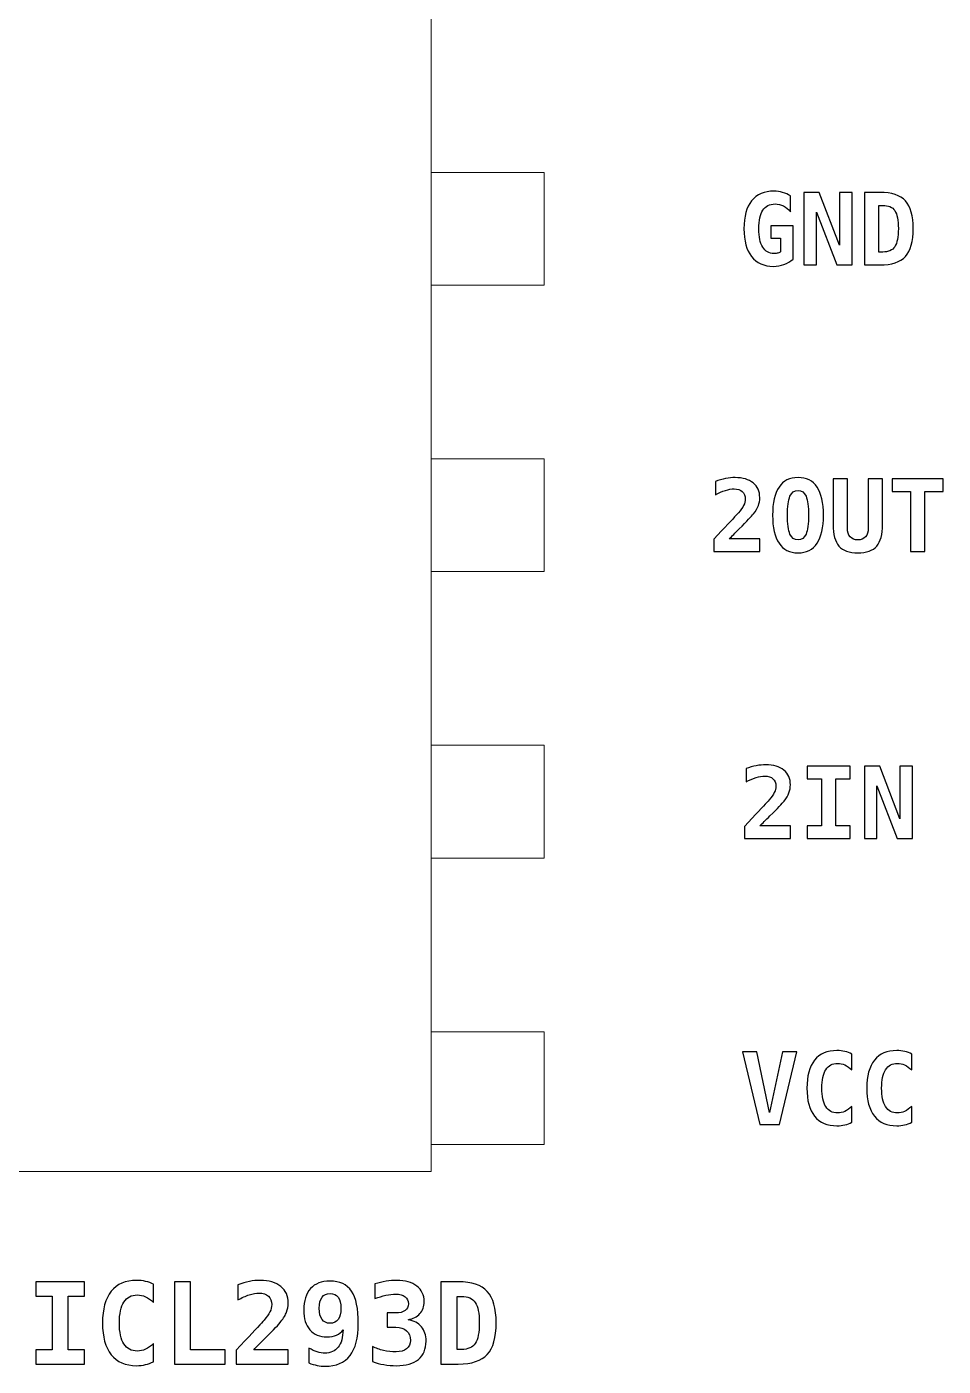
# Model space of a CAD drawing. Header units: centimetres. Extents: x -11.34 to -9.66, y -15.99 to -13.5.
# Drawn here: x -10.496 to -9.683, y -15.986 to -14.798 of the extents above; entities that cross this region are included whole.
import ezdxf

# ---------------------------------------------------------------- set-up
doc = ezdxf.new("R2010")
doc.units = ezdxf.units.CM
doc.header["$MEASUREMENT"] = 0
doc.layers.add('Layer 1', color=7, linetype='Continuous')

msp = doc.modelspace()

# ---------------------------------------------------------------- linework, layer by layer
at = {"layer": 'Layer 1', "color": 7, "lineweight": 9}
for points in [[(-10.8625, -15.813), (-10.1375, -15.813), (-10.1375, -13.887), (-10.8625, -13.887), (-10.8625, -15.813)], [(-10.1375, -15.027), (-10.0375, -15.027), (-10.0375, -14.927), (-10.1375, -14.927), (-10.1375, -15.027)], [(-10.1375, -15.281), (-10.0375, -15.281), (-10.0375, -15.181), (-10.1375, -15.181), (-10.1375, -15.281)], [(-10.1375, -15.535), (-10.0375, -15.535), (-10.0375, -15.435), (-10.1375, -15.435), (-10.1375, -15.535)], [(-10.1375, -15.789), (-10.0375, -15.789), (-10.0375, -15.689), (-10.1375, -15.689), (-10.1375, -15.789)]]:
    msp.add_lwpolyline(points, close=True, dxfattribs=at)
at = {"layer": 'Layer 1', "color": 250}
for points, knots in [([(-9.8276, -14.99747), (-9.8276, -14.99747), (-9.8276, -14.98522), (-9.8276, -14.98522), (-9.8276, -14.98522), (-9.8276, -14.98522), (-9.8363, -14.98522), (-9.8363, -14.98522), (-9.8363, -14.98522), (-9.8363, -14.98522), (-9.8363, -14.97453), (-9.8363, -14.97453), (-9.8363, -14.97453), (-9.8363, -14.97453), (-9.81648, -14.97453), (-9.81648, -14.97453), (-9.81648, -14.97453), (-9.81648, -14.97453), (-9.81648, -15.00398), (-9.81648, -15.00398), (-9.81648, -15.00398), (-9.81892, -15.00607), (-9.82161, -15.00766), (-9.82455, -15.00873), (-9.82455, -15.00873), (-9.82751, -15.00981), (-9.83065, -15.01035), (-9.834, -15.01035), (-9.834, -15.01035), (-9.84234, -15.01035), (-9.84876, -15.00745), (-9.8533, -15.00168), (-9.8533, -15.00168), (-9.85784, -14.99589), (-9.86011, -14.98767), (-9.86011, -14.97701), (-9.86011, -14.97701), (-9.86011, -14.9662), (-9.85782, -14.95794), (-9.85324, -14.95222), (-9.85324, -14.95222), (-9.84866, -14.9465), (-9.84204, -14.94365), (-9.8334, -14.94365), (-9.8334, -14.94365), (-9.83081, -14.94365), (-9.82829, -14.94402), (-9.82579, -14.94475), (-9.82579, -14.94475), (-9.82329, -14.94547), (-9.82094, -14.94653), (-9.81876, -14.94791), (-9.81876, -14.94791), (-9.81876, -14.94791), (-9.81876, -14.96199), (-9.81876, -14.96199), (-9.81876, -14.96199), (-9.82054, -14.9597), (-9.82258, -14.95796), (-9.82491, -14.9568), (-9.82491, -14.9568), (-9.82721, -14.95564), (-9.82974, -14.95505), (-9.83251, -14.95505), (-9.83251, -14.95505), (-9.83733, -14.95505), (-9.84094, -14.95688), (-9.84332, -14.96051), (-9.84332, -14.96051), (-9.8457, -14.96414), (-9.84689, -14.96963), (-9.84689, -14.97701), (-9.84689, -14.97701), (-9.84689, -14.98417), (-9.84575, -14.98961), (-9.84346, -14.99334), (-9.84346, -14.99334), (-9.84115, -14.99708), (-9.83781, -14.99894), (-9.83342, -14.99894), (-9.83342, -14.99894), (-9.83209, -14.99894), (-9.83095, -14.99883), (-9.82996, -14.99858), (-9.82996, -14.99858), (-9.82899, -14.99834), (-9.8282, -14.99797), (-9.8276, -14.99747)], [0, 0, 0, 0, 0.0454545, 0.0454545, 0.0454545, 0.0454545, 0.0909091, 0.0909091, 0.0909091, 0.0909091, 0.1363636, 0.1363636, 0.1363636, 0.1363636, 0.1818182, 0.1818182, 0.1818182, 0.1818182, 0.2272727, 0.2272727, 0.2272727, 0.2272727, 0.2727273, 0.2727273, 0.2727273, 0.2727273, 0.3181818, 0.3181818, 0.3181818, 0.3181818, 0.3636364, 0.3636364, 0.3636364, 0.3636364, 0.4090909, 0.4090909, 0.4090909, 0.4090909, 0.4545455, 0.4545455, 0.4545455, 0.4545455, 0.5, 0.5, 0.5, 0.5, 0.5454545, 0.5454545, 0.5454545, 0.5454545, 0.5909091, 0.5909091, 0.5909091, 0.5909091, 0.6363636, 0.6363636, 0.6363636, 0.6363636, 0.6818182, 0.6818182, 0.6818182, 0.6818182, 0.7272727, 0.7272727, 0.7272727, 0.7272727, 0.7727273, 0.7727273, 0.7727273, 0.7727273, 0.8181818, 0.8181818, 0.8181818, 0.8181818, 0.8636364, 0.8636364, 0.8636364, 0.8636364, 0.9090909, 0.9090909, 0.9090909, 0.9090909, 0.9545455, 0.9545455, 0.9545455, 0.9545455, 1, 1, 1, 1]), ([(-9.80693, -14.94481), (-9.80693, -14.94481), (-9.79328, -14.94481), (-9.79328, -14.94481), (-9.79328, -14.94481), (-9.79328, -14.94481), (-9.77537, -14.99154), (-9.77537, -14.99154), (-9.77537, -14.99154), (-9.77537, -14.99154), (-9.77537, -14.94481), (-9.77537, -14.94481), (-9.77537, -14.94481), (-9.77537, -14.94481), (-9.76417, -14.94481), (-9.76417, -14.94481), (-9.76417, -14.94481), (-9.76417, -14.94481), (-9.76417, -15.0091), (-9.76417, -15.0091), (-9.76417, -15.0091), (-9.76417, -15.0091), (-9.77774, -15.0091), (-9.77774, -15.0091), (-9.77774, -15.0091), (-9.77774, -15.0091), (-9.79573, -14.96237), (-9.79573, -14.96237), (-9.79573, -14.96237), (-9.79573, -14.96237), (-9.79573, -15.0091), (-9.79573, -15.0091), (-9.79573, -15.0091), (-9.79573, -15.0091), (-9.80693, -15.0091), (-9.80693, -15.0091), (-9.80693, -15.0091), (-9.80693, -15.0091), (-9.80693, -14.94481), (-9.80693, -14.94481)], [0, 0, 0, 0, 0.1, 0.1, 0.1, 0.1, 0.2, 0.2, 0.2, 0.2, 0.3, 0.3, 0.3, 0.3, 0.4, 0.4, 0.4, 0.4, 0.5, 0.5, 0.5, 0.5, 0.6, 0.6, 0.6, 0.6, 0.7, 0.7, 0.7, 0.7, 0.8, 0.8, 0.8, 0.8, 0.9, 0.9, 0.9, 0.9, 1, 1, 1, 1]), ([(-9.75308, -14.94481), (-9.75308, -14.94481), (-9.73947, -14.94481), (-9.73947, -14.94481), (-9.73947, -14.94481), (-9.72897, -14.94481), (-9.7214, -14.94731), (-9.71679, -14.95232), (-9.71679, -14.95232), (-9.71216, -14.95733), (-9.70985, -14.96552), (-9.70985, -14.9769), (-9.70985, -14.9769), (-9.70985, -14.98829), (-9.71216, -14.9965), (-9.71679, -15.00155), (-9.71679, -15.00155), (-9.7214, -15.00659), (-9.72897, -15.0091), (-9.73947, -15.0091), (-9.73947, -15.0091), (-9.73947, -15.0091), (-9.75308, -15.0091), (-9.75308, -15.0091), (-9.75308, -15.0091), (-9.75308, -15.0091), (-9.75308, -14.94481), (-9.75308, -14.94481)], [0, 0, 0, 0, 0.1428571, 0.1428571, 0.1428571, 0.1428571, 0.2857143, 0.2857143, 0.2857143, 0.2857143, 0.4285714, 0.4285714, 0.4285714, 0.4285714, 0.5714286, 0.5714286, 0.5714286, 0.5714286, 0.7142857, 0.7142857, 0.7142857, 0.7142857, 0.8571429, 0.8571429, 0.8571429, 0.8571429, 1, 1, 1, 1]), ([(-9.74038, -14.95626), (-9.74038, -14.95626), (-9.74038, -14.99765), (-9.74038, -14.99765), (-9.74038, -14.99765), (-9.74038, -14.99765), (-9.73694, -14.99765), (-9.73694, -14.99765), (-9.73694, -14.99765), (-9.73194, -14.99765), (-9.72837, -14.99608), (-9.72625, -14.99293), (-9.72625, -14.99293), (-9.72412, -14.98979), (-9.72306, -14.98444), (-9.72306, -14.9769), (-9.72306, -14.9769), (-9.72306, -14.9694), (-9.72412, -14.96408), (-9.72625, -14.96095), (-9.72625, -14.96095), (-9.72837, -14.95782), (-9.73194, -14.95626), (-9.73694, -14.95626), (-9.73694, -14.95626), (-9.73694, -14.95626), (-9.74038, -14.95626), (-9.74038, -14.95626)], [0, 0, 0, 0, 0.1428571, 0.1428571, 0.1428571, 0.1428571, 0.2857143, 0.2857143, 0.2857143, 0.2857143, 0.4285714, 0.4285714, 0.4285714, 0.4285714, 0.5714286, 0.5714286, 0.5714286, 0.5714286, 0.7142857, 0.7142857, 0.7142857, 0.7142857, 0.8571429, 0.8571429, 0.8571429, 0.8571429, 1, 1, 1, 1]), ([(-9.87306, -15.2519), (-9.87306, -15.2519), (-9.84597, -15.2519), (-9.84597, -15.2519), (-9.84597, -15.2519), (-9.84597, -15.2519), (-9.84597, -15.2631), (-9.84597, -15.2631), (-9.84597, -15.2631), (-9.84597, -15.2631), (-9.88679, -15.2631), (-9.88679, -15.2631), (-9.88679, -15.2631), (-9.88679, -15.2631), (-9.88679, -15.25224), (-9.88679, -15.25224), (-9.88679, -15.25224), (-9.88679, -15.25224), (-9.87989, -15.24493), (-9.87989, -15.24493), (-9.87989, -15.24493), (-9.87172, -15.23623), (-9.86675, -15.23088), (-9.865, -15.22887), (-9.865, -15.22887), (-9.86286, -15.2264), (-9.8613, -15.22421), (-9.86036, -15.2223), (-9.86036, -15.2223), (-9.8594, -15.22039), (-9.85893, -15.21851), (-9.85893, -15.21664), (-9.85893, -15.21664), (-9.85893, -15.21377), (-9.8598, -15.21155), (-9.86153, -15.20999), (-9.86153, -15.20999), (-9.86327, -15.20842), (-9.86574, -15.20764), (-9.86891, -15.20764), (-9.86891, -15.20764), (-9.87119, -15.20764), (-9.87373, -15.2081), (-9.87656, -15.209), (-9.87656, -15.209), (-9.87939, -15.20991), (-9.88233, -15.21121), (-9.88541, -15.21293), (-9.88541, -15.21293), (-9.88541, -15.21293), (-9.88541, -15.20109), (-9.88541, -15.20109), (-9.88541, -15.20109), (-9.88233, -15.19997), (-9.87933, -15.19912), (-9.87638, -15.19853), (-9.87638, -15.19853), (-9.87344, -15.19794), (-9.87062, -15.19765), (-9.86793, -15.19765), (-9.86793, -15.19765), (-9.86112, -15.19765), (-9.85577, -15.19924), (-9.85189, -15.20241), (-9.85189, -15.20241), (-9.848, -15.20557), (-9.84606, -15.20991), (-9.84606, -15.21539), (-9.84606, -15.21539), (-9.84606, -15.21792), (-9.84648, -15.22028), (-9.84732, -15.22249), (-9.84732, -15.22249), (-9.84817, -15.22471), (-9.84963, -15.22716), (-9.8517, -15.22985), (-9.8517, -15.22985), (-9.85322, -15.23181), (-9.85739, -15.2362), (-9.86422, -15.24304), (-9.86422, -15.24304), (-9.86793, -15.24673), (-9.87087, -15.2497), (-9.87306, -15.2519)], [0, 0, 0, 0, 0.047619, 0.047619, 0.047619, 0.047619, 0.0952381, 0.0952381, 0.0952381, 0.0952381, 0.1428571, 0.1428571, 0.1428571, 0.1428571, 0.1904762, 0.1904762, 0.1904762, 0.1904762, 0.2380952, 0.2380952, 0.2380952, 0.2380952, 0.2857143, 0.2857143, 0.2857143, 0.2857143, 0.3333333, 0.3333333, 0.3333333, 0.3333333, 0.3809524, 0.3809524, 0.3809524, 0.3809524, 0.4285714, 0.4285714, 0.4285714, 0.4285714, 0.4761905, 0.4761905, 0.4761905, 0.4761905, 0.5238095, 0.5238095, 0.5238095, 0.5238095, 0.5714286, 0.5714286, 0.5714286, 0.5714286, 0.6190476, 0.6190476, 0.6190476, 0.6190476, 0.6666667, 0.6666667, 0.6666667, 0.6666667, 0.7142857, 0.7142857, 0.7142857, 0.7142857, 0.7619048, 0.7619048, 0.7619048, 0.7619048, 0.8095238, 0.8095238, 0.8095238, 0.8095238, 0.8571429, 0.8571429, 0.8571429, 0.8571429, 0.9047619, 0.9047619, 0.9047619, 0.9047619, 0.952381, 0.952381, 0.952381, 0.952381, 1, 1, 1, 1]), ([(-9.83468, -15.23101), (-9.83468, -15.22002), (-9.83279, -15.21171), (-9.82898, -15.20609), (-9.82898, -15.20609), (-9.82517, -15.20046), (-9.81956, -15.19765), (-9.81212, -15.19765), (-9.81212, -15.19765), (-9.80465, -15.19765), (-9.79902, -15.20046), (-9.79522, -15.20609), (-9.79522, -15.20609), (-9.79141, -15.21171), (-9.78951, -15.22002), (-9.78951, -15.23101), (-9.78951, -15.23101), (-9.78951, -15.24199), (-9.79141, -15.25028), (-9.79522, -15.25591), (-9.79522, -15.25591), (-9.79902, -15.26154), (-9.80465, -15.26435), (-9.81212, -15.26435), (-9.81212, -15.26435), (-9.81956, -15.26435), (-9.82517, -15.26154), (-9.82898, -15.25591), (-9.82898, -15.25591), (-9.83279, -15.25028), (-9.83468, -15.24199), (-9.83468, -15.23101)], [0, 0, 0, 0, 0.125, 0.125, 0.125, 0.125, 0.25, 0.25, 0.25, 0.25, 0.375, 0.375, 0.375, 0.375, 0.5, 0.5, 0.5, 0.5, 0.625, 0.625, 0.625, 0.625, 0.75, 0.75, 0.75, 0.75, 0.875, 0.875, 0.875, 0.875, 1, 1, 1, 1]), ([(-9.78099, -15.23938), (-9.78099, -15.23938), (-9.78099, -15.19881), (-9.78099, -15.19881), (-9.78099, -15.19881), (-9.78099, -15.19881), (-9.76829, -15.19881), (-9.76829, -15.19881), (-9.76829, -15.19881), (-9.76829, -15.19881), (-9.76829, -15.24257), (-9.76829, -15.24257), (-9.76829, -15.24257), (-9.76829, -15.24579), (-9.76747, -15.2483), (-9.76583, -15.25012), (-9.76583, -15.25012), (-9.7642, -15.25194), (-9.76193, -15.25286), (-9.75903, -15.25286), (-9.75903, -15.25286), (-9.75613, -15.25286), (-9.75386, -15.25194), (-9.75222, -15.25012), (-9.75222, -15.25012), (-9.75059, -15.2483), (-9.74977, -15.24579), (-9.74977, -15.24257), (-9.74977, -15.24257), (-9.74977, -15.24257), (-9.74977, -15.19881), (-9.74977, -15.19881), (-9.74977, -15.19881), (-9.74977, -15.19881), (-9.73707, -15.19881), (-9.73707, -15.19881), (-9.73707, -15.19881), (-9.73707, -15.19881), (-9.73707, -15.23938), (-9.73707, -15.23938), (-9.73707, -15.23938), (-9.73707, -15.24811), (-9.7388, -15.25444), (-9.74227, -15.25841), (-9.74227, -15.25841), (-9.74576, -15.26237), (-9.75134, -15.26435), (-9.75903, -15.26435), (-9.75903, -15.26435), (-9.76669, -15.26435), (-9.77227, -15.26237), (-9.77576, -15.25841), (-9.77576, -15.25841), (-9.77924, -15.25444), (-9.78099, -15.24811), (-9.78099, -15.23938)], [0, 0, 0, 0, 0.0714286, 0.0714286, 0.0714286, 0.0714286, 0.1428571, 0.1428571, 0.1428571, 0.1428571, 0.2142857, 0.2142857, 0.2142857, 0.2142857, 0.2857143, 0.2857143, 0.2857143, 0.2857143, 0.3571429, 0.3571429, 0.3571429, 0.3571429, 0.4285714, 0.4285714, 0.4285714, 0.4285714, 0.5, 0.5, 0.5, 0.5, 0.5714286, 0.5714286, 0.5714286, 0.5714286, 0.6428571, 0.6428571, 0.6428571, 0.6428571, 0.7142857, 0.7142857, 0.7142857, 0.7142857, 0.7857143, 0.7857143, 0.7857143, 0.7857143, 0.8571429, 0.8571429, 0.8571429, 0.8571429, 0.9285714, 0.9285714, 0.9285714, 0.9285714, 1, 1, 1, 1]), ([(-9.69958, -15.2631), (-9.69958, -15.2631), (-9.71227, -15.2631), (-9.71227, -15.2631), (-9.71227, -15.2631), (-9.71227, -15.2631), (-9.71227, -15.20992), (-9.71227, -15.20992), (-9.71227, -15.20992), (-9.71227, -15.20992), (-9.72859, -15.20992), (-9.72859, -15.20992), (-9.72859, -15.20992), (-9.72859, -15.20992), (-9.72859, -15.19881), (-9.72859, -15.19881), (-9.72859, -15.19881), (-9.72859, -15.19881), (-9.68326, -15.19881), (-9.68326, -15.19881), (-9.68326, -15.19881), (-9.68326, -15.19881), (-9.68326, -15.20992), (-9.68326, -15.20992), (-9.68326, -15.20992), (-9.68326, -15.20992), (-9.69958, -15.20992), (-9.69958, -15.20992), (-9.69958, -15.20992), (-9.69958, -15.20992), (-9.69958, -15.2631), (-9.69958, -15.2631)], [0, 0, 0, 0, 0.125, 0.125, 0.125, 0.125, 0.25, 0.25, 0.25, 0.25, 0.375, 0.375, 0.375, 0.375, 0.5, 0.5, 0.5, 0.5, 0.625, 0.625, 0.625, 0.625, 0.75, 0.75, 0.75, 0.75, 0.875, 0.875, 0.875, 0.875, 1, 1, 1, 1]), ([(-9.81212, -15.20905), (-9.81537, -15.20905), (-9.81773, -15.21079), (-9.81923, -15.21424), (-9.81923, -15.21424), (-9.82072, -15.21771), (-9.82147, -15.2233), (-9.82147, -15.23101), (-9.82147, -15.23101), (-9.82147, -15.23872), (-9.82072, -15.24429), (-9.81923, -15.24775), (-9.81923, -15.24775), (-9.81773, -15.25121), (-9.81537, -15.25294), (-9.81212, -15.25294), (-9.81212, -15.25294), (-9.80884, -15.25294), (-9.80646, -15.25121), (-9.80496, -15.24775), (-9.80496, -15.24775), (-9.80348, -15.24429), (-9.80273, -15.23872), (-9.80273, -15.23101), (-9.80273, -15.23101), (-9.80273, -15.2233), (-9.80348, -15.21771), (-9.80496, -15.21424), (-9.80496, -15.21424), (-9.80646, -15.21079), (-9.80884, -15.20905), (-9.81212, -15.20905)], [0, 0, 0, 0, 0.125, 0.125, 0.125, 0.125, 0.25, 0.25, 0.25, 0.25, 0.375, 0.375, 0.375, 0.375, 0.5, 0.5, 0.5, 0.5, 0.625, 0.625, 0.625, 0.625, 0.75, 0.75, 0.75, 0.75, 0.875, 0.875, 0.875, 0.875, 1, 1, 1, 1]), ([(-9.84586, -15.50651), (-9.84586, -15.50651), (-9.81877, -15.50651), (-9.81877, -15.50651), (-9.81877, -15.50651), (-9.81877, -15.50651), (-9.81877, -15.51771), (-9.81877, -15.51771), (-9.81877, -15.51771), (-9.81877, -15.51771), (-9.85959, -15.51771), (-9.85959, -15.51771), (-9.85959, -15.51771), (-9.85959, -15.51771), (-9.85959, -15.50685), (-9.85959, -15.50685), (-9.85959, -15.50685), (-9.85959, -15.50685), (-9.85269, -15.49954), (-9.85269, -15.49954), (-9.85269, -15.49954), (-9.84452, -15.49084), (-9.83955, -15.48549), (-9.8378, -15.48348), (-9.8378, -15.48348), (-9.83566, -15.48101), (-9.8341, -15.47882), (-9.83316, -15.47691), (-9.83316, -15.47691), (-9.8322, -15.475), (-9.83173, -15.47312), (-9.83173, -15.47125), (-9.83173, -15.47125), (-9.83173, -15.46838), (-9.8326, -15.46616), (-9.83433, -15.4646), (-9.83433, -15.4646), (-9.83607, -15.46303), (-9.83854, -15.46225), (-9.84171, -15.46225), (-9.84171, -15.46225), (-9.84399, -15.46225), (-9.84653, -15.46271), (-9.84936, -15.46361), (-9.84936, -15.46361), (-9.85219, -15.46452), (-9.85513, -15.46582), (-9.85821, -15.46754), (-9.85821, -15.46754), (-9.85821, -15.46754), (-9.85821, -15.4557), (-9.85821, -15.4557), (-9.85821, -15.4557), (-9.85513, -15.45458), (-9.85213, -15.45373), (-9.84918, -15.45314), (-9.84918, -15.45314), (-9.84624, -15.45255), (-9.84342, -15.45226), (-9.84073, -15.45226), (-9.84073, -15.45226), (-9.83392, -15.45226), (-9.82857, -15.45385), (-9.82469, -15.45702), (-9.82469, -15.45702), (-9.8208, -15.46018), (-9.81886, -15.46452), (-9.81886, -15.47), (-9.81886, -15.47), (-9.81886, -15.47253), (-9.81928, -15.47489), (-9.82012, -15.4771), (-9.82012, -15.4771), (-9.82097, -15.47932), (-9.82243, -15.48177), (-9.8245, -15.48446), (-9.8245, -15.48446), (-9.82602, -15.48642), (-9.83019, -15.49081), (-9.83702, -15.49765), (-9.83702, -15.49765), (-9.84073, -15.50134), (-9.84367, -15.50431), (-9.84586, -15.50651)], [0, 0, 0, 0, 0.047619, 0.047619, 0.047619, 0.047619, 0.0952381, 0.0952381, 0.0952381, 0.0952381, 0.1428571, 0.1428571, 0.1428571, 0.1428571, 0.1904762, 0.1904762, 0.1904762, 0.1904762, 0.2380952, 0.2380952, 0.2380952, 0.2380952, 0.2857143, 0.2857143, 0.2857143, 0.2857143, 0.3333333, 0.3333333, 0.3333333, 0.3333333, 0.3809524, 0.3809524, 0.3809524, 0.3809524, 0.4285714, 0.4285714, 0.4285714, 0.4285714, 0.4761905, 0.4761905, 0.4761905, 0.4761905, 0.5238095, 0.5238095, 0.5238095, 0.5238095, 0.5714286, 0.5714286, 0.5714286, 0.5714286, 0.6190476, 0.6190476, 0.6190476, 0.6190476, 0.6666667, 0.6666667, 0.6666667, 0.6666667, 0.7142857, 0.7142857, 0.7142857, 0.7142857, 0.7619048, 0.7619048, 0.7619048, 0.7619048, 0.8095238, 0.8095238, 0.8095238, 0.8095238, 0.8571429, 0.8571429, 0.8571429, 0.8571429, 0.9047619, 0.9047619, 0.9047619, 0.9047619, 0.952381, 0.952381, 0.952381, 0.952381, 1, 1, 1, 1]), ([(-9.80404, -15.46462), (-9.80404, -15.46462), (-9.80404, -15.45342), (-9.80404, -15.45342), (-9.80404, -15.45342), (-9.80404, -15.45342), (-9.76577, -15.45342), (-9.76577, -15.45342), (-9.76577, -15.45342), (-9.76577, -15.45342), (-9.76577, -15.46462), (-9.76577, -15.46462), (-9.76577, -15.46462), (-9.76577, -15.46462), (-9.77856, -15.46462), (-9.77856, -15.46462), (-9.77856, -15.46462), (-9.77856, -15.46462), (-9.77856, -15.50651), (-9.77856, -15.50651), (-9.77856, -15.50651), (-9.77856, -15.50651), (-9.76577, -15.50651), (-9.76577, -15.50651), (-9.76577, -15.50651), (-9.76577, -15.50651), (-9.76577, -15.51771), (-9.76577, -15.51771), (-9.76577, -15.51771), (-9.76577, -15.51771), (-9.80404, -15.51771), (-9.80404, -15.51771), (-9.80404, -15.51771), (-9.80404, -15.51771), (-9.80404, -15.50651), (-9.80404, -15.50651), (-9.80404, -15.50651), (-9.80404, -15.50651), (-9.79125, -15.50651), (-9.79125, -15.50651), (-9.79125, -15.50651), (-9.79125, -15.50651), (-9.79125, -15.46462), (-9.79125, -15.46462), (-9.79125, -15.46462), (-9.79125, -15.46462), (-9.80404, -15.46462), (-9.80404, -15.46462)], [0, 0, 0, 0, 0.0833333, 0.0833333, 0.0833333, 0.0833333, 0.1666667, 0.1666667, 0.1666667, 0.1666667, 0.25, 0.25, 0.25, 0.25, 0.3333333, 0.3333333, 0.3333333, 0.3333333, 0.4166667, 0.4166667, 0.4166667, 0.4166667, 0.5, 0.5, 0.5, 0.5, 0.5833333, 0.5833333, 0.5833333, 0.5833333, 0.6666667, 0.6666667, 0.6666667, 0.6666667, 0.75, 0.75, 0.75, 0.75, 0.8333333, 0.8333333, 0.8333333, 0.8333333, 0.9166667, 0.9166667, 0.9166667, 0.9166667, 1, 1, 1, 1]), ([(-9.75323, -15.45342), (-9.75323, -15.45342), (-9.73958, -15.45342), (-9.73958, -15.45342), (-9.73958, -15.45342), (-9.73958, -15.45342), (-9.72167, -15.50015), (-9.72167, -15.50015), (-9.72167, -15.50015), (-9.72167, -15.50015), (-9.72167, -15.45342), (-9.72167, -15.45342), (-9.72167, -15.45342), (-9.72167, -15.45342), (-9.71047, -15.45342), (-9.71047, -15.45342), (-9.71047, -15.45342), (-9.71047, -15.45342), (-9.71047, -15.51771), (-9.71047, -15.51771), (-9.71047, -15.51771), (-9.71047, -15.51771), (-9.72404, -15.51771), (-9.72404, -15.51771), (-9.72404, -15.51771), (-9.72404, -15.51771), (-9.74203, -15.47098), (-9.74203, -15.47098), (-9.74203, -15.47098), (-9.74203, -15.47098), (-9.74203, -15.51771), (-9.74203, -15.51771), (-9.74203, -15.51771), (-9.74203, -15.51771), (-9.75323, -15.51771), (-9.75323, -15.51771), (-9.75323, -15.51771), (-9.75323, -15.51771), (-9.75323, -15.45342), (-9.75323, -15.45342)], [0, 0, 0, 0, 0.1, 0.1, 0.1, 0.1, 0.2, 0.2, 0.2, 0.2, 0.3, 0.3, 0.3, 0.3, 0.4, 0.4, 0.4, 0.4, 0.5, 0.5, 0.5, 0.5, 0.6, 0.6, 0.6, 0.6, 0.7, 0.7, 0.7, 0.7, 0.8, 0.8, 0.8, 0.8, 0.9, 0.9, 0.9, 0.9, 1, 1, 1, 1]), ([(-9.83734, -15.7605), (-9.83734, -15.7605), (-9.82602, -15.70681), (-9.82602, -15.70681), (-9.82602, -15.70681), (-9.82602, -15.70681), (-9.81323, -15.70681), (-9.81323, -15.70681), (-9.81323, -15.70681), (-9.81323, -15.70681), (-9.82852, -15.7711), (-9.82852, -15.7711), (-9.82852, -15.7711), (-9.82852, -15.7711), (-9.84613, -15.7711), (-9.84613, -15.7711), (-9.84613, -15.7711), (-9.84613, -15.7711), (-9.86142, -15.70681), (-9.86142, -15.70681), (-9.86142, -15.70681), (-9.86142, -15.70681), (-9.84863, -15.70681), (-9.84863, -15.70681), (-9.84863, -15.70681), (-9.84863, -15.70681), (-9.83734, -15.7605), (-9.83734, -15.7605)], [0, 0, 0, 0, 0.1428571, 0.1428571, 0.1428571, 0.1428571, 0.2857143, 0.2857143, 0.2857143, 0.2857143, 0.4285714, 0.4285714, 0.4285714, 0.4285714, 0.5714286, 0.5714286, 0.5714286, 0.5714286, 0.7142857, 0.7142857, 0.7142857, 0.7142857, 0.8571429, 0.8571429, 0.8571429, 0.8571429, 1, 1, 1, 1]), ([(-9.76423, -15.76925), (-9.76624, -15.77028), (-9.76835, -15.77106), (-9.77057, -15.77157), (-9.77057, -15.77157), (-9.77277, -15.77208), (-9.77509, -15.77235), (-9.77753, -15.77235), (-9.77753, -15.77235), (-9.7862, -15.77235), (-9.79283, -15.7695), (-9.79739, -15.76378), (-9.79739, -15.76378), (-9.80196, -15.75806), (-9.80424, -15.74982), (-9.80424, -15.73901), (-9.80424, -15.73901), (-9.80424, -15.7282), (-9.80196, -15.71994), (-9.79739, -15.71422), (-9.79739, -15.71422), (-9.79283, -15.7085), (-9.7862, -15.70565), (-9.77753, -15.70565), (-9.77753, -15.70565), (-9.77509, -15.70565), (-9.77276, -15.70591), (-9.77052, -15.70643), (-9.77052, -15.70643), (-9.76827, -15.70694), (-9.76619, -15.70772), (-9.76423, -15.70875), (-9.76423, -15.70875), (-9.76423, -15.70875), (-9.76423, -15.72287), (-9.76423, -15.72287), (-9.76423, -15.72287), (-9.76641, -15.72086), (-9.76854, -15.71939), (-9.77058, -15.71845), (-9.77058, -15.71845), (-9.77264, -15.71752), (-9.77475, -15.71705), (-9.77694, -15.71705), (-9.77694, -15.71705), (-9.78159, -15.71705), (-9.7851, -15.71891), (-9.78747, -15.7226), (-9.78747, -15.7226), (-9.78983, -15.72628), (-9.79103, -15.73175), (-9.79103, -15.73901), (-9.79103, -15.73901), (-9.79103, -15.74626), (-9.78983, -15.75171), (-9.78747, -15.7554), (-9.78747, -15.7554), (-9.7851, -15.75909), (-9.78159, -15.76094), (-9.77694, -15.76094), (-9.77694, -15.76094), (-9.77475, -15.76094), (-9.77264, -15.76047), (-9.77058, -15.75955), (-9.77058, -15.75955), (-9.76854, -15.75861), (-9.76641, -15.75714), (-9.76423, -15.75512), (-9.76423, -15.75512), (-9.76423, -15.75512), (-9.76423, -15.76925), (-9.76423, -15.76925)], [0, 0, 0, 0, 0.0555556, 0.0555556, 0.0555556, 0.0555556, 0.1111111, 0.1111111, 0.1111111, 0.1111111, 0.1666667, 0.1666667, 0.1666667, 0.1666667, 0.2222222, 0.2222222, 0.2222222, 0.2222222, 0.2777778, 0.2777778, 0.2777778, 0.2777778, 0.3333333, 0.3333333, 0.3333333, 0.3333333, 0.3888889, 0.3888889, 0.3888889, 0.3888889, 0.4444444, 0.4444444, 0.4444444, 0.4444444, 0.5, 0.5, 0.5, 0.5, 0.5555556, 0.5555556, 0.5555556, 0.5555556, 0.6111111, 0.6111111, 0.6111111, 0.6111111, 0.6666667, 0.6666667, 0.6666667, 0.6666667, 0.7222222, 0.7222222, 0.7222222, 0.7222222, 0.7777778, 0.7777778, 0.7777778, 0.7777778, 0.8333333, 0.8333333, 0.8333333, 0.8333333, 0.8888889, 0.8888889, 0.8888889, 0.8888889, 0.9444444, 0.9444444, 0.9444444, 0.9444444, 1, 1, 1, 1]), ([(-9.71114, -15.76925), (-9.71315, -15.77028), (-9.71526, -15.77106), (-9.71748, -15.77157), (-9.71748, -15.77157), (-9.71968, -15.77208), (-9.722, -15.77235), (-9.72444, -15.77235), (-9.72444, -15.77235), (-9.73311, -15.77235), (-9.73974, -15.7695), (-9.7443, -15.76378), (-9.7443, -15.76378), (-9.74887, -15.75806), (-9.75115, -15.74982), (-9.75115, -15.73901), (-9.75115, -15.73901), (-9.75115, -15.7282), (-9.74887, -15.71994), (-9.7443, -15.71422), (-9.7443, -15.71422), (-9.73974, -15.7085), (-9.73311, -15.70565), (-9.72444, -15.70565), (-9.72444, -15.70565), (-9.722, -15.70565), (-9.71967, -15.70591), (-9.71743, -15.70643), (-9.71743, -15.70643), (-9.71518, -15.70694), (-9.7131, -15.70772), (-9.71114, -15.70875), (-9.71114, -15.70875), (-9.71114, -15.70875), (-9.71114, -15.72287), (-9.71114, -15.72287), (-9.71114, -15.72287), (-9.71332, -15.72086), (-9.71545, -15.71939), (-9.71749, -15.71845), (-9.71749, -15.71845), (-9.71955, -15.71752), (-9.72166, -15.71705), (-9.72385, -15.71705), (-9.72385, -15.71705), (-9.7285, -15.71705), (-9.73201, -15.71891), (-9.73438, -15.7226), (-9.73438, -15.7226), (-9.73674, -15.72628), (-9.73794, -15.73175), (-9.73794, -15.73901), (-9.73794, -15.73901), (-9.73794, -15.74626), (-9.73674, -15.75171), (-9.73438, -15.7554), (-9.73438, -15.7554), (-9.73201, -15.75909), (-9.7285, -15.76094), (-9.72385, -15.76094), (-9.72385, -15.76094), (-9.72166, -15.76094), (-9.71955, -15.76047), (-9.71749, -15.75955), (-9.71749, -15.75955), (-9.71545, -15.75861), (-9.71332, -15.75714), (-9.71114, -15.75512), (-9.71114, -15.75512), (-9.71114, -15.75512), (-9.71114, -15.76925), (-9.71114, -15.76925)], [0, 0, 0, 0, 0.0555556, 0.0555556, 0.0555556, 0.0555556, 0.1111111, 0.1111111, 0.1111111, 0.1111111, 0.1666667, 0.1666667, 0.1666667, 0.1666667, 0.2222222, 0.2222222, 0.2222222, 0.2222222, 0.2777778, 0.2777778, 0.2777778, 0.2777778, 0.3333333, 0.3333333, 0.3333333, 0.3333333, 0.3888889, 0.3888889, 0.3888889, 0.3888889, 0.4444444, 0.4444444, 0.4444444, 0.4444444, 0.5, 0.5, 0.5, 0.5, 0.5555556, 0.5555556, 0.5555556, 0.5555556, 0.6111111, 0.6111111, 0.6111111, 0.6111111, 0.6666667, 0.6666667, 0.6666667, 0.6666667, 0.7222222, 0.7222222, 0.7222222, 0.7222222, 0.7777778, 0.7777778, 0.7777778, 0.7777778, 0.8333333, 0.8333333, 0.8333333, 0.8333333, 0.8888889, 0.8888889, 0.8888889, 0.8888889, 0.9444444, 0.9444444, 0.9444444, 0.9444444, 1, 1, 1, 1]), ([(-10.4885, -15.92341), (-10.4885, -15.92341), (-10.4885, -15.91071), (-10.4885, -15.91071), (-10.4885, -15.91071), (-10.4885, -15.91071), (-10.44509, -15.91071), (-10.44509, -15.91071), (-10.44509, -15.91071), (-10.44509, -15.91071), (-10.44509, -15.92341), (-10.44509, -15.92341), (-10.44509, -15.92341), (-10.44509, -15.92341), (-10.4596, -15.92341), (-10.4596, -15.92341), (-10.4596, -15.92341), (-10.4596, -15.92341), (-10.4596, -15.97092), (-10.4596, -15.97092), (-10.4596, -15.97092), (-10.4596, -15.97092), (-10.44509, -15.97092), (-10.44509, -15.97092), (-10.44509, -15.97092), (-10.44509, -15.97092), (-10.44509, -15.98362), (-10.44509, -15.98362), (-10.44509, -15.98362), (-10.44509, -15.98362), (-10.4885, -15.98362), (-10.4885, -15.98362), (-10.4885, -15.98362), (-10.4885, -15.98362), (-10.4885, -15.97092), (-10.4885, -15.97092), (-10.4885, -15.97092), (-10.4885, -15.97092), (-10.474, -15.97092), (-10.474, -15.97092), (-10.474, -15.97092), (-10.474, -15.97092), (-10.474, -15.92341), (-10.474, -15.92341), (-10.474, -15.92341), (-10.474, -15.92341), (-10.4885, -15.92341), (-10.4885, -15.92341)], [0, 0, 0, 0, 0.0833333, 0.0833333, 0.0833333, 0.0833333, 0.1666667, 0.1666667, 0.1666667, 0.1666667, 0.25, 0.25, 0.25, 0.25, 0.3333333, 0.3333333, 0.3333333, 0.3333333, 0.4166667, 0.4166667, 0.4166667, 0.4166667, 0.5, 0.5, 0.5, 0.5, 0.5833333, 0.5833333, 0.5833333, 0.5833333, 0.6666667, 0.6666667, 0.6666667, 0.6666667, 0.75, 0.75, 0.75, 0.75, 0.8333333, 0.8333333, 0.8333333, 0.8333333, 0.9166667, 0.9166667, 0.9166667, 0.9166667, 1, 1, 1, 1]), ([(-10.3839, -15.98152), (-10.38618, -15.98269), (-10.38857, -15.98357), (-10.39109, -15.98415), (-10.39109, -15.98415), (-10.39359, -15.98474), (-10.39622, -15.98504), (-10.39899, -15.98504), (-10.39899, -15.98504), (-10.40882, -15.98504), (-10.41634, -15.9818), (-10.42151, -15.97532), (-10.42151, -15.97532), (-10.42669, -15.96884), (-10.42927, -15.95948), (-10.42927, -15.94723), (-10.42927, -15.94723), (-10.42927, -15.93497), (-10.42669, -15.9256), (-10.42151, -15.91911), (-10.42151, -15.91911), (-10.41634, -15.91263), (-10.40882, -15.9094), (-10.39899, -15.9094), (-10.39899, -15.9094), (-10.39622, -15.9094), (-10.39357, -15.9097), (-10.39104, -15.91028), (-10.39104, -15.91028), (-10.38849, -15.91086), (-10.38612, -15.91175), (-10.3839, -15.91291), (-10.3839, -15.91291), (-10.3839, -15.91291), (-10.3839, -15.92893), (-10.3839, -15.92893), (-10.3839, -15.92893), (-10.38637, -15.92665), (-10.38879, -15.92498), (-10.3911, -15.92391), (-10.3911, -15.92391), (-10.39344, -15.92286), (-10.39584, -15.92233), (-10.39832, -15.92233), (-10.39832, -15.92233), (-10.40359, -15.92233), (-10.40757, -15.92443), (-10.41025, -15.92861), (-10.41025, -15.92861), (-10.41294, -15.9328), (-10.41429, -15.939), (-10.41429, -15.94723), (-10.41429, -15.94723), (-10.41429, -15.95545), (-10.41294, -15.96163), (-10.41025, -15.96582), (-10.41025, -15.96582), (-10.40757, -15.97), (-10.40359, -15.9721), (-10.39832, -15.9721), (-10.39832, -15.9721), (-10.39584, -15.9721), (-10.39344, -15.97157), (-10.3911, -15.97052), (-10.3911, -15.97052), (-10.38879, -15.96945), (-10.38637, -15.96779), (-10.3839, -15.9655), (-10.3839, -15.9655), (-10.3839, -15.9655), (-10.3839, -15.98152), (-10.3839, -15.98152)], [0, 0, 0, 0, 0.0555556, 0.0555556, 0.0555556, 0.0555556, 0.1111111, 0.1111111, 0.1111111, 0.1111111, 0.1666667, 0.1666667, 0.1666667, 0.1666667, 0.2222222, 0.2222222, 0.2222222, 0.2222222, 0.2777778, 0.2777778, 0.2777778, 0.2777778, 0.3333333, 0.3333333, 0.3333333, 0.3333333, 0.3888889, 0.3888889, 0.3888889, 0.3888889, 0.4444444, 0.4444444, 0.4444444, 0.4444444, 0.5, 0.5, 0.5, 0.5, 0.5555556, 0.5555556, 0.5555556, 0.5555556, 0.6111111, 0.6111111, 0.6111111, 0.6111111, 0.6666667, 0.6666667, 0.6666667, 0.6666667, 0.7222222, 0.7222222, 0.7222222, 0.7222222, 0.7777778, 0.7777778, 0.7777778, 0.7777778, 0.8333333, 0.8333333, 0.8333333, 0.8333333, 0.8888889, 0.8888889, 0.8888889, 0.8888889, 0.9444444, 0.9444444, 0.9444444, 0.9444444, 1, 1, 1, 1]), ([(-10.3655, -15.98362), (-10.3655, -15.98362), (-10.3655, -15.91071), (-10.3655, -15.91071), (-10.3655, -15.91071), (-10.3655, -15.91071), (-10.35109, -15.91071), (-10.35109, -15.91071), (-10.35109, -15.91071), (-10.35109, -15.91071), (-10.35109, -15.97092), (-10.35109, -15.97092), (-10.35109, -15.97092), (-10.35109, -15.97092), (-10.32027, -15.97092), (-10.32027, -15.97092), (-10.32027, -15.97092), (-10.32027, -15.97092), (-10.32027, -15.98362), (-10.32027, -15.98362), (-10.32027, -15.98362), (-10.32027, -15.98362), (-10.3655, -15.98362), (-10.3655, -15.98362)], [0, 0, 0, 0, 0.1666667, 0.1666667, 0.1666667, 0.1666667, 0.3333333, 0.3333333, 0.3333333, 0.3333333, 0.5, 0.5, 0.5, 0.5, 0.6666667, 0.6666667, 0.6666667, 0.6666667, 0.8333333, 0.8333333, 0.8333333, 0.8333333, 1, 1, 1, 1]), ([(-10.29508, -15.97092), (-10.29508, -15.97092), (-10.26436, -15.97092), (-10.26436, -15.97092), (-10.26436, -15.97092), (-10.26436, -15.97092), (-10.26436, -15.98362), (-10.26436, -15.98362), (-10.26436, -15.98362), (-10.26436, -15.98362), (-10.31065, -15.98362), (-10.31065, -15.98362), (-10.31065, -15.98362), (-10.31065, -15.98362), (-10.31065, -15.9713), (-10.31065, -15.9713), (-10.31065, -15.9713), (-10.31065, -15.9713), (-10.30284, -15.96302), (-10.30284, -15.96302), (-10.30284, -15.96302), (-10.29357, -15.95315), (-10.28793, -15.94708), (-10.28595, -15.9448), (-10.28595, -15.9448), (-10.28352, -15.942), (-10.28175, -15.93952), (-10.28068, -15.93735), (-10.28068, -15.93735), (-10.2796, -15.93518), (-10.27907, -15.93305), (-10.27907, -15.93093), (-10.27907, -15.93093), (-10.27907, -15.92768), (-10.28005, -15.92516), (-10.28202, -15.9234), (-10.28202, -15.9234), (-10.28398, -15.92161), (-10.28678, -15.92073), (-10.29038, -15.92073), (-10.29038, -15.92073), (-10.29297, -15.92073), (-10.29585, -15.92125), (-10.29905, -15.92226), (-10.29905, -15.92226), (-10.30227, -15.9233), (-10.3056, -15.92478), (-10.30909, -15.92673), (-10.30909, -15.92673), (-10.30909, -15.92673), (-10.30909, -15.9133), (-10.30909, -15.9133), (-10.30909, -15.9133), (-10.3056, -15.91203), (-10.3022, -15.91106), (-10.29885, -15.9104), (-10.29885, -15.9104), (-10.29552, -15.90973), (-10.29232, -15.9094), (-10.28927, -15.9094), (-10.28927, -15.9094), (-10.28155, -15.9094), (-10.27548, -15.9112), (-10.27108, -15.9148), (-10.27108, -15.9148), (-10.26667, -15.91838), (-10.26446, -15.9233), (-10.26446, -15.92951), (-10.26446, -15.92951), (-10.26446, -15.93238), (-10.26495, -15.93507), (-10.2659, -15.93757), (-10.2659, -15.93757), (-10.26687, -15.94008), (-10.26852, -15.94287), (-10.27087, -15.94592), (-10.27087, -15.94592), (-10.27258, -15.94813), (-10.27732, -15.95312), (-10.28507, -15.96087), (-10.28507, -15.96087), (-10.28927, -15.96505), (-10.2926, -15.96842), (-10.29508, -15.97092)], [0, 0, 0, 0, 0.047619, 0.047619, 0.047619, 0.047619, 0.0952381, 0.0952381, 0.0952381, 0.0952381, 0.1428571, 0.1428571, 0.1428571, 0.1428571, 0.1904762, 0.1904762, 0.1904762, 0.1904762, 0.2380952, 0.2380952, 0.2380952, 0.2380952, 0.2857143, 0.2857143, 0.2857143, 0.2857143, 0.3333333, 0.3333333, 0.3333333, 0.3333333, 0.3809524, 0.3809524, 0.3809524, 0.3809524, 0.4285714, 0.4285714, 0.4285714, 0.4285714, 0.4761905, 0.4761905, 0.4761905, 0.4761905, 0.5238095, 0.5238095, 0.5238095, 0.5238095, 0.5714286, 0.5714286, 0.5714286, 0.5714286, 0.6190476, 0.6190476, 0.6190476, 0.6190476, 0.6666667, 0.6666667, 0.6666667, 0.6666667, 0.7142857, 0.7142857, 0.7142857, 0.7142857, 0.7619048, 0.7619048, 0.7619048, 0.7619048, 0.8095238, 0.8095238, 0.8095238, 0.8095238, 0.8571429, 0.8571429, 0.8571429, 0.8571429, 0.9047619, 0.9047619, 0.9047619, 0.9047619, 0.952381, 0.952381, 0.952381, 0.952381, 1, 1, 1, 1]), ([(-10.24614, -15.98264), (-10.24614, -15.98264), (-10.24614, -15.9695), (-10.24614, -15.9695), (-10.24614, -15.9695), (-10.24358, -15.971), (-10.24111, -15.9721), (-10.23874, -15.97282), (-10.23874, -15.97282), (-10.23639, -15.97354), (-10.23412, -15.9739), (-10.23194, -15.9739), (-10.23194, -15.9739), (-10.22677, -15.9739), (-10.22282, -15.97217), (-10.22011, -15.9687), (-10.22011, -15.9687), (-10.21739, -15.96523), (-10.21596, -15.96005), (-10.21579, -15.95315), (-10.21579, -15.95315), (-10.21732, -15.95527), (-10.21927, -15.95685), (-10.22164, -15.95792), (-10.22164, -15.95792), (-10.22402, -15.95897), (-10.22684, -15.9595), (-10.23009, -15.9595), (-10.23009, -15.9595), (-10.23664, -15.9595), (-10.24169, -15.95742), (-10.24528, -15.95327), (-10.24528, -15.95327), (-10.24886, -15.94912), (-10.25064, -15.94323), (-10.25064, -15.93562), (-10.25064, -15.93562), (-10.25064, -15.92748), (-10.24864, -15.92118), (-10.24464, -15.91671), (-10.24464, -15.91671), (-10.24063, -15.91226), (-10.23497, -15.91003), (-10.22764, -15.91003), (-10.22764, -15.91003), (-10.21876, -15.91003), (-10.21231, -15.913), (-10.20829, -15.91895), (-10.20829, -15.91895), (-10.20427, -15.92488), (-10.20225, -15.93448), (-10.20225, -15.94773), (-10.20225, -15.94773), (-10.20225, -15.96032), (-10.2047, -15.96977), (-10.20962, -15.97607), (-10.20962, -15.97607), (-10.21454, -15.98237), (-10.22191, -15.98552), (-10.23174, -15.98552), (-10.23174, -15.98552), (-10.23402, -15.98552), (-10.23637, -15.98527), (-10.23879, -15.98479), (-10.23879, -15.98479), (-10.24123, -15.9843), (-10.24368, -15.98359), (-10.24614, -15.98264)], [0, 0, 0, 0, 0.0588235, 0.0588235, 0.0588235, 0.0588235, 0.1176471, 0.1176471, 0.1176471, 0.1176471, 0.1764706, 0.1764706, 0.1764706, 0.1764706, 0.2352941, 0.2352941, 0.2352941, 0.2352941, 0.2941176, 0.2941176, 0.2941176, 0.2941176, 0.3529412, 0.3529412, 0.3529412, 0.3529412, 0.4117647, 0.4117647, 0.4117647, 0.4117647, 0.4705882, 0.4705882, 0.4705882, 0.4705882, 0.5294118, 0.5294118, 0.5294118, 0.5294118, 0.5882353, 0.5882353, 0.5882353, 0.5882353, 0.6470588, 0.6470588, 0.6470588, 0.6470588, 0.7058824, 0.7058824, 0.7058824, 0.7058824, 0.7647059, 0.7647059, 0.7647059, 0.7647059, 0.8235294, 0.8235294, 0.8235294, 0.8235294, 0.8823529, 0.8823529, 0.8823529, 0.8823529, 0.9411765, 0.9411765, 0.9411765, 0.9411765, 1, 1, 1, 1]), ([(-10.16905, -15.951), (-10.16905, -15.951), (-10.17676, -15.951), (-10.17676, -15.951), (-10.17676, -15.951), (-10.17676, -15.951), (-10.17676, -15.9383), (-10.17676, -15.9383), (-10.17676, -15.9383), (-10.17676, -15.9383), (-10.16905, -15.9383), (-10.16905, -15.9383), (-10.16905, -15.9383), (-10.16548, -15.9383), (-10.1627, -15.9376), (-10.16073, -15.93618), (-10.16073, -15.93618), (-10.15876, -15.93477), (-10.15778, -15.93276), (-10.15778, -15.9302), (-10.15778, -15.9302), (-10.15778, -15.9275), (-10.15876, -15.92538), (-10.16073, -15.92386), (-10.16073, -15.92386), (-10.1627, -15.92235), (-10.16548, -15.9216), (-10.16905, -15.9216), (-10.16905, -15.9216), (-10.17178, -15.9216), (-10.17471, -15.92195), (-10.17783, -15.92263), (-10.17783, -15.92263), (-10.18097, -15.92331), (-10.1842, -15.92431), (-10.18755, -15.92561), (-10.18755, -15.92561), (-10.18755, -15.92561), (-10.18755, -15.91253), (-10.18755, -15.91253), (-10.18755, -15.91253), (-10.1842, -15.91151), (-10.1809, -15.91075), (-10.17765, -15.9102), (-10.17765, -15.9102), (-10.17438, -15.90966), (-10.17126, -15.9094), (-10.16826, -15.9094), (-10.16826, -15.9094), (-10.16058, -15.9094), (-10.1546, -15.91108), (-10.15031, -15.91443), (-10.15031, -15.91443), (-10.14601, -15.91778), (-10.14386, -15.9224), (-10.14386, -15.9283), (-10.14386, -15.9283), (-10.14386, -15.93261), (-10.14509, -15.93617), (-10.14758, -15.93892), (-10.14758, -15.93892), (-10.15005, -15.94167), (-10.15358, -15.94347), (-10.15816, -15.9443), (-10.15816, -15.9443), (-10.15296, -15.94522), (-10.14898, -15.9473), (-10.14625, -15.95053), (-10.14625, -15.95053), (-10.14351, -15.95377), (-10.14214, -15.95803), (-10.14214, -15.9633), (-10.14214, -15.9633), (-10.14214, -15.97037), (-10.14441, -15.97575), (-10.14893, -15.97947), (-10.14893, -15.97947), (-10.15346, -15.98319), (-10.16003, -15.98504), (-10.16866, -15.98504), (-10.16866, -15.98504), (-10.17233, -15.98504), (-10.17595, -15.98472), (-10.17952, -15.9841), (-10.17952, -15.9841), (-10.18308, -15.98349), (-10.1865, -15.98259), (-10.18975, -15.98142), (-10.18975, -15.98142), (-10.18975, -15.98142), (-10.18975, -15.96804), (-10.18975, -15.96804), (-10.18975, -15.96804), (-10.18668, -15.96957), (-10.18338, -15.97074), (-10.17983, -15.97154), (-10.17983, -15.97154), (-10.1763, -15.97234), (-10.17256, -15.97274), (-10.16866, -15.97274), (-10.16866, -15.97274), (-10.16475, -15.97274), (-10.16166, -15.97184), (-10.15938, -15.97002), (-10.15938, -15.97002), (-10.1571, -15.96822), (-10.15596, -15.96578), (-10.15596, -15.96272), (-10.15596, -15.96272), (-10.15596, -15.95898), (-10.1571, -15.95608), (-10.15938, -15.95405), (-10.15938, -15.95405), (-10.16166, -15.95202), (-10.16488, -15.951), (-10.16905, -15.951)], [0, 0, 0, 0, 0.0344828, 0.0344828, 0.0344828, 0.0344828, 0.0689655, 0.0689655, 0.0689655, 0.0689655, 0.1034483, 0.1034483, 0.1034483, 0.1034483, 0.137931, 0.137931, 0.137931, 0.137931, 0.1724138, 0.1724138, 0.1724138, 0.1724138, 0.2068966, 0.2068966, 0.2068966, 0.2068966, 0.2413793, 0.2413793, 0.2413793, 0.2413793, 0.2758621, 0.2758621, 0.2758621, 0.2758621, 0.3103448, 0.3103448, 0.3103448, 0.3103448, 0.3448276, 0.3448276, 0.3448276, 0.3448276, 0.3793103, 0.3793103, 0.3793103, 0.3793103, 0.4137931, 0.4137931, 0.4137931, 0.4137931, 0.4482759, 0.4482759, 0.4482759, 0.4482759, 0.4827586, 0.4827586, 0.4827586, 0.4827586, 0.5172414, 0.5172414, 0.5172414, 0.5172414, 0.5517241, 0.5517241, 0.5517241, 0.5517241, 0.5862069, 0.5862069, 0.5862069, 0.5862069, 0.6206897, 0.6206897, 0.6206897, 0.6206897, 0.6551724, 0.6551724, 0.6551724, 0.6551724, 0.6896552, 0.6896552, 0.6896552, 0.6896552, 0.7241379, 0.7241379, 0.7241379, 0.7241379, 0.7586207, 0.7586207, 0.7586207, 0.7586207, 0.7931034, 0.7931034, 0.7931034, 0.7931034, 0.8275862, 0.8275862, 0.8275862, 0.8275862, 0.862069, 0.862069, 0.862069, 0.862069, 0.8965517, 0.8965517, 0.8965517, 0.8965517, 0.9310345, 0.9310345, 0.9310345, 0.9310345, 0.9655172, 0.9655172, 0.9655172, 0.9655172, 1, 1, 1, 1]), ([(-10.12896, -15.91071), (-10.12896, -15.91071), (-10.11352, -15.91071), (-10.11352, -15.91071), (-10.11352, -15.91071), (-10.10162, -15.91071), (-10.09304, -15.91355), (-10.0878, -15.91923), (-10.0878, -15.91923), (-10.08255, -15.92491), (-10.07993, -15.9342), (-10.07993, -15.9471), (-10.07993, -15.9471), (-10.07993, -15.96002), (-10.08255, -15.96934), (-10.0878, -15.97505), (-10.0878, -15.97505), (-10.09304, -15.98077), (-10.10162, -15.98362), (-10.11352, -15.98362), (-10.11352, -15.98362), (-10.11352, -15.98362), (-10.12896, -15.98362), (-10.12896, -15.98362), (-10.12896, -15.98362), (-10.12896, -15.98362), (-10.12896, -15.91071), (-10.12896, -15.91071)], [0, 0, 0, 0, 0.1428571, 0.1428571, 0.1428571, 0.1428571, 0.2857143, 0.2857143, 0.2857143, 0.2857143, 0.4285714, 0.4285714, 0.4285714, 0.4285714, 0.5714286, 0.5714286, 0.5714286, 0.5714286, 0.7142857, 0.7142857, 0.7142857, 0.7142857, 0.8571429, 0.8571429, 0.8571429, 0.8571429, 1, 1, 1, 1]), ([(-10.22726, -15.94743), (-10.22417, -15.94743), (-10.22181, -15.9463), (-10.22016, -15.94403), (-10.22016, -15.94403), (-10.21851, -15.94178), (-10.21769, -15.9385), (-10.21769, -15.9342), (-10.21769, -15.9342), (-10.21769, -15.92993), (-10.21851, -15.92666), (-10.22016, -15.92441), (-10.22016, -15.92441), (-10.22181, -15.92215), (-10.22417, -15.92101), (-10.22726, -15.92101), (-10.22726, -15.92101), (-10.23039, -15.92101), (-10.23279, -15.92215), (-10.23446, -15.92441), (-10.23446, -15.92441), (-10.23614, -15.92666), (-10.23697, -15.92993), (-10.23697, -15.9342), (-10.23697, -15.9342), (-10.23697, -15.93847), (-10.23614, -15.94173), (-10.23446, -15.94402), (-10.23446, -15.94402), (-10.23279, -15.9463), (-10.23039, -15.94743), (-10.22726, -15.94743)], [0, 0, 0, 0, 0.125, 0.125, 0.125, 0.125, 0.25, 0.25, 0.25, 0.25, 0.375, 0.375, 0.375, 0.375, 0.5, 0.5, 0.5, 0.5, 0.625, 0.625, 0.625, 0.625, 0.75, 0.75, 0.75, 0.75, 0.875, 0.875, 0.875, 0.875, 1, 1, 1, 1]), ([(-10.11455, -15.9237), (-10.11455, -15.9237), (-10.11455, -15.97064), (-10.11455, -15.97064), (-10.11455, -15.97064), (-10.11455, -15.97064), (-10.11065, -15.97064), (-10.11065, -15.97064), (-10.11065, -15.97064), (-10.10499, -15.97064), (-10.10094, -15.96885), (-10.09854, -15.96528), (-10.09854, -15.96528), (-10.09612, -15.96172), (-10.09492, -15.95565), (-10.09492, -15.9471), (-10.09492, -15.9471), (-10.09492, -15.9386), (-10.09612, -15.93256), (-10.09854, -15.92901), (-10.09854, -15.92901), (-10.10094, -15.92546), (-10.10499, -15.9237), (-10.11065, -15.9237), (-10.11065, -15.9237), (-10.11065, -15.9237), (-10.11455, -15.9237), (-10.11455, -15.9237)], [0, 0, 0, 0, 0.1428571, 0.1428571, 0.1428571, 0.1428571, 0.2857143, 0.2857143, 0.2857143, 0.2857143, 0.4285714, 0.4285714, 0.4285714, 0.4285714, 0.5714286, 0.5714286, 0.5714286, 0.5714286, 0.7142857, 0.7142857, 0.7142857, 0.7142857, 0.8571429, 0.8571429, 0.8571429, 0.8571429, 1, 1, 1, 1])]:
    msp.add_open_spline(points, degree=3, knots=knots, dxfattribs=at)

doc.saveas('drawing.dxf')
